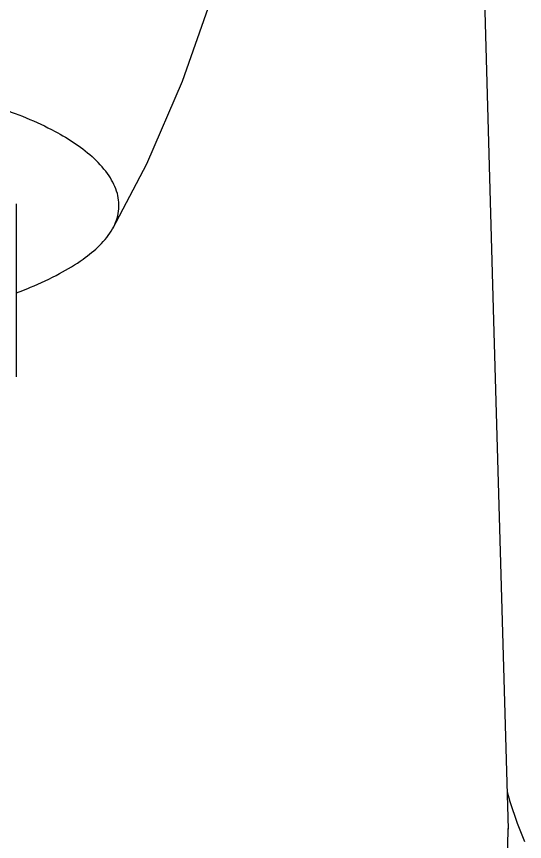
# Model space of a CAD drawing. Header units: millimetres. Extents: x 601 to 1195, y -13 to 407.
# Drawn here: x 1019.92 to 1032.61, y 233.42 to 254.05 of the extents above; entities that cross this region are included whole.
import ezdxf

# ---------------------------------------------------------------- set-up
doc = ezdxf.new("R2010")
doc.units = ezdxf.units.MM
doc.header["$LTSCALE"] = 0.1
doc.layers.add('DEF_LAYER_ASSEM_MEMBER', color=7, linetype='Continuous')

msp = doc.modelspace()

# ---------------------------------------------------------------- linework, layer by layer
at = {"color": 7, "linetype": 'Continuous'}
for p, q in [((1032.427, 233.876), (1032.61, 233.419)), ((1032.169, 231.989), (1032.201, 233.723)), ((1032.201, 233.723), (1032.2, 233.746))]:
    msp.add_line(p, q, dxfattribs=at)
for points in [[(1031.118, 272.27), (1031.469, 259.537), (1031.835, 246.448), (1032.201, 233.723)], [(1026.081, 259.218), (1025.751, 257.877), (1025.317, 256.257), (1024.76, 254.415), (1024.061, 252.428), (1023.168, 250.358), (1022.321, 248.742)], [(1032.174, 234.663), (1032.242, 234.418), (1032.427, 233.876)]]:
    msp.add_lwpolyline(points, dxfattribs=at)
for points, knots in [([(1015.212, 252.749), (1015.976, 252.632), (1017.392, 252.375), (1019.3, 251.872), (1020.783, 251.279), (1021.576, 250.77), (1021.864, 250.495)], [0, 0, 0, 0, 0.326425, 0.607459, 0.831981, 1, 1, 1, 1]), ([(1022.321, 248.742), (1022.397, 248.877), (1022.506, 249.17), (1022.465, 249.647), (1022.236, 250.1), (1022.001, 250.364), (1021.864, 250.495)], [0, 0, 0, 0, 0.237436, 0.463278, 0.710637, 1, 1, 1, 1]), ([(1020.271, 247.277), (1020.519, 247.381), (1020.972, 247.592), (1021.697, 248.029), (1022.148, 248.435), (1022.321, 248.742)], [0, 0, 0, 0, 0.315342, 0.585564, 1, 1, 1, 1]), ([(1019.922, 247.138), (1019.952, 247.149), (1020.069, 247.195), (1020.185, 247.241), (1020.271, 247.277)], [0, 0, 0, 0, 0.254323, 1, 1, 1, 1])]:
    msp.add_open_spline(points, degree=3, knots=knots, dxfattribs=at)
at = {"layer": 'DEF_LAYER_ASSEM_MEMBER', "color": 7, "linetype": 'Continuous'}
msp.add_line((1019.922, 245.035), (1019.922, 249.366), dxfattribs=at)

doc.saveas('drawing.dxf')
